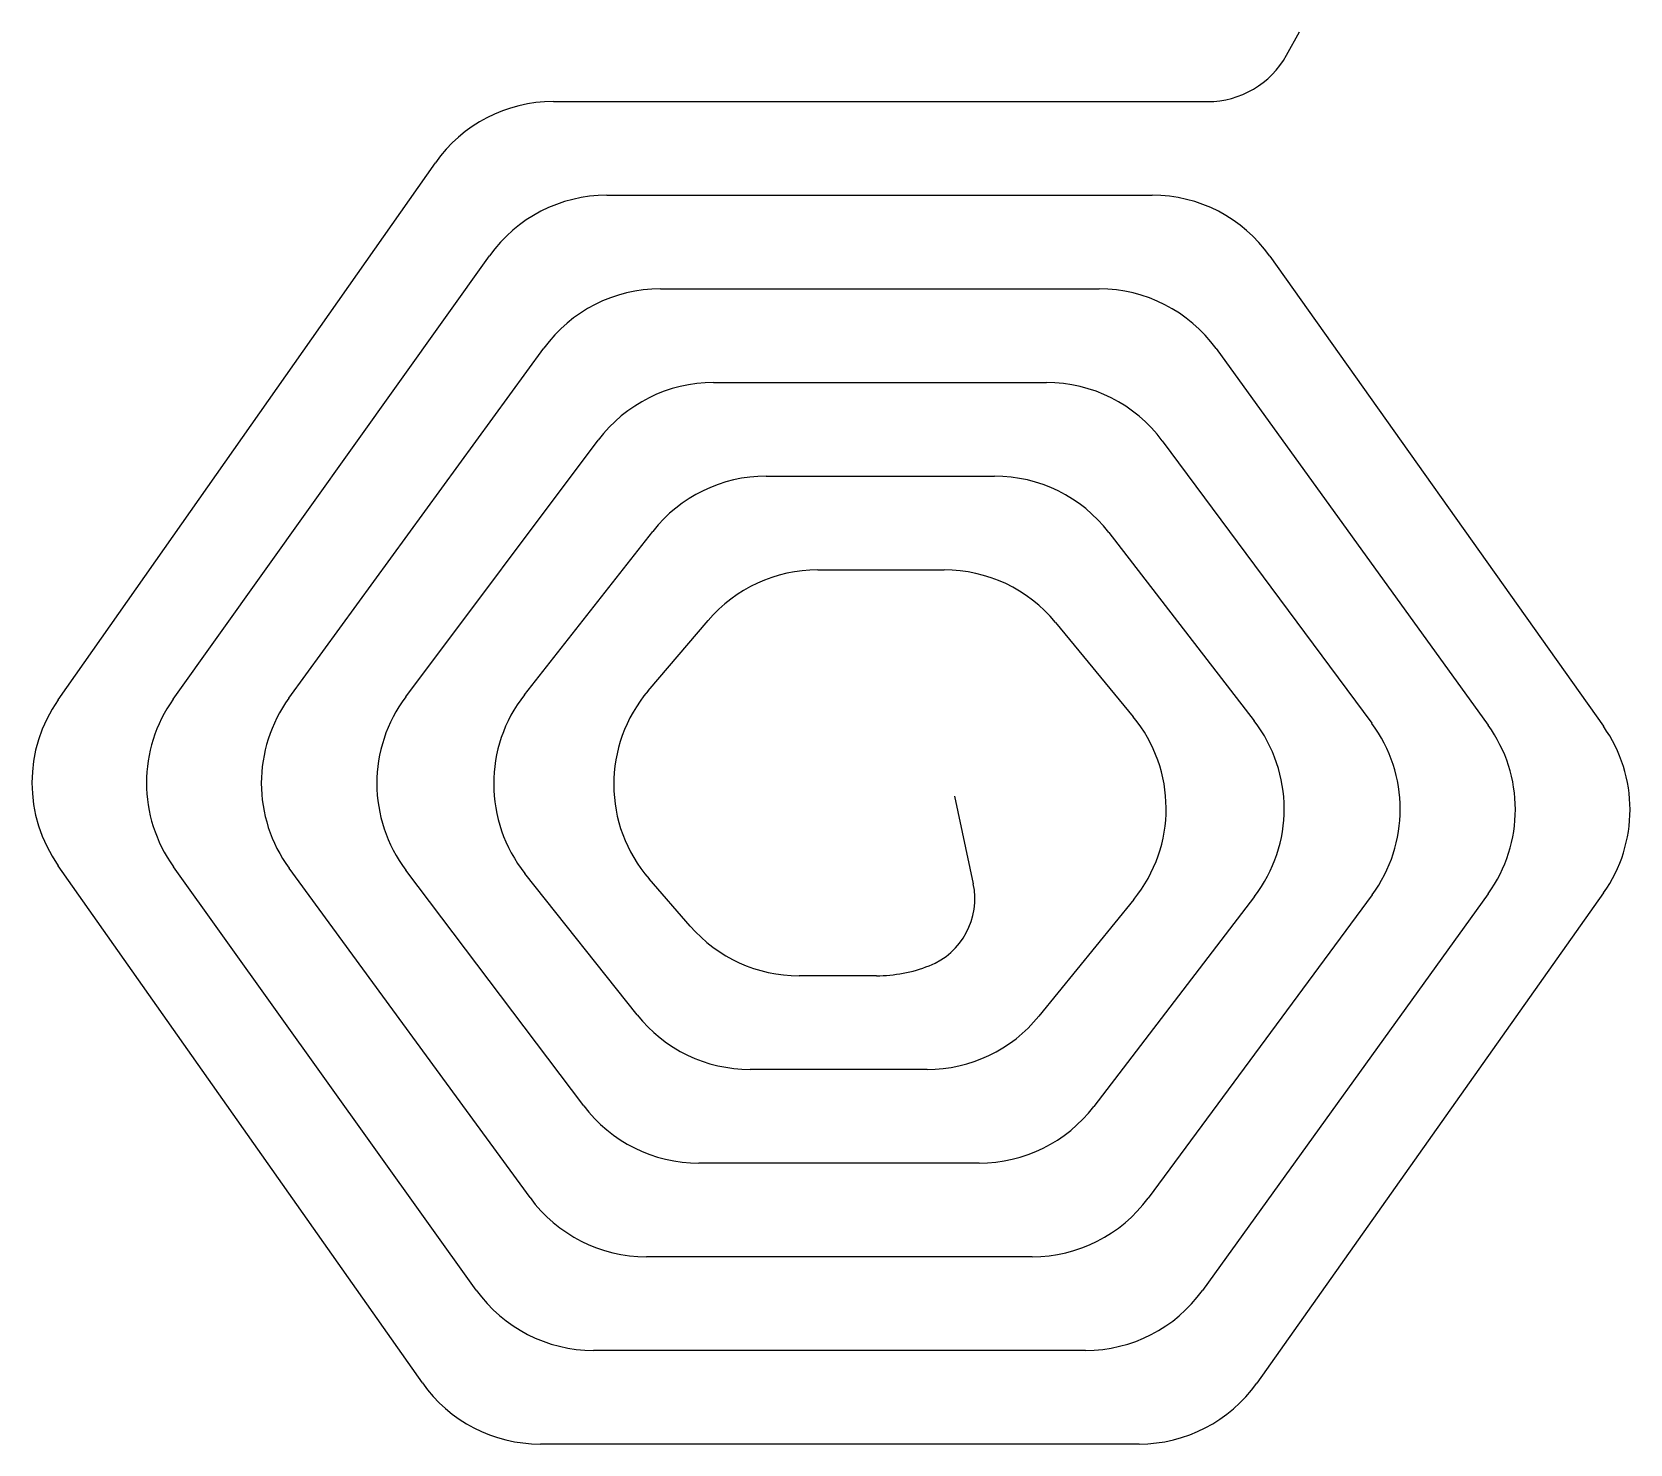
# Model space of a CAD drawing. Extents: x -2.3 to 2.14, y 3.86 to 7.77.
import ezdxf

# ---------------------------------------------------------------- set-up
doc = ezdxf.new("R2010")
doc.units = 0
doc.layers.add('MODELSKETCH_VISIBLE', color=7, linetype='CONTINUOUS')

msp = doc.modelspace()

# ---------------------------------------------------------------- linework, layer by layer
at = {"layer": 'MODELSKETCH_VISIBLE'}
for p, q in [((1.184, 7.7075), (1.22, 7.7722)), ((-0.8492, 7.5791), (0.9655, 7.5791)), ((-2.2226, 5.9197), (-1.1766, 7.409)), ((-0.7006, 7.3193), (0.8115, 7.3193)), ((-1.9034, 5.9215), (-1.0263, 7.1515)), ((1.1378, 7.1507), (2.0629, 5.8462)), ((-0.5524, 7.0595), (0.6643, 7.0595)), ((-1.5826, 5.9241), (-0.8758, 6.8949)), ((0.9885, 6.8937), (1.7429, 5.8496)), ((-0.405, 6.7997), (0.5182, 6.7997)), ((-1.2588, 5.9278), (-0.725, 6.6396)), ((0.8395, 6.6379), (1.4206, 5.8544)), ((-0.259, 6.5399), (0.3742, 6.5399)), ((-0.9294, 5.9338), (-0.5736, 6.3869)), ((0.691, 6.3841), (1.0942, 5.8613)), ((-0.1159, 6.2801), (0.2345, 6.2801)), ((-0.5863, 5.9447), (-0.4204, 6.1395)), ((0.5432, 6.1344), (0.7588, 5.8727)), ((0.3154, 5.4095), (0.264, 5.6522)), ((-1.2125, 4.0249), (-2.2224, 5.4595)), ((-1.0631, 4.2823), (-1.9031, 5.4566)), ((-0.914, 4.5387), (-1.5821, 5.4526)), ((-0.7652, 4.7937), (-1.2581, 5.4469)), ((-0.617, 5.0458), (-0.9282, 5.4381)), ((-0.4697, 5.2918), (-0.5837, 5.4229)), ((0.7606, 5.3661), (0.4974, 5.0422)), ((1.0951, 5.374), (0.6494, 4.7915)), ((1.4212, 5.3786), (0.8005, 4.5373)), ((1.7432, 5.3817), (0.951, 4.2813)), ((2.0632, 5.3838), (1.1014, 4.0242)), ((0.0466, 5.1542), (-0.1678, 5.1542)), ((0.1869, 4.8944), (-0.3036, 4.8944)), ((0.3318, 4.6346), (-0.4459, 4.6346)), ((0.4786, 4.3748), (-0.5911, 4.3748)), ((0.6264, 4.115), (-0.7378, 4.115)), ((0.7749, 3.8552), (-0.8854, 3.8552))]:
    msp.add_line(p, q, dxfattribs=at)
for centre, radius, start, end in [((0.9655, 7.8291), 0.25, 270, 330.8942), ((-0.8492, 7.1791), 0.4, 90, 144.9167), ((-0.7006, 6.9193), 0.4, 90, 144.5057), ((0.8115, 6.9193), 0.4, 35.3439, 90), ((-0.5524, 6.6595), 0.4, 90, 143.945), ((0.6643, 6.6595), 0.4, 35.8467, 90), ((-0.405, 6.3997), 0.4, 90, 143.1346), ((0.5182, 6.3997), 0.4, 36.558, 90), ((-0.259, 6.1399), 0.4, 90, 141.8611), ((0.3742, 6.1399), 0.4, 37.6406, 90), ((-0.1159, 5.8801), 0.4, 90, 139.5719), ((0.2345, 5.8801), 0.4, 39.4863, 90), ((-0.2818, 5.6853), 0.4, 139.5719, 220.9991), ((-1.8953, 5.6898), 0.4, 144.9167, 215.144), ((-1.5777, 5.6893), 0.4, 144.5057, 215.5754), ((-1.2592, 5.6887), 0.4, 143.945, 216.169), ((-0.9388, 5.6878), 0.4, 143.1346, 217.0368), ((-0.6148, 5.6867), 0.4, 141.8611, 218.4253), ((0.4501, 5.6183), 0.4, 320.9065, 39.4863), ((0.7775, 5.6171), 0.4, 322.5774, 37.6406), ((1.0993, 5.6161), 0.4, 323.5804, 36.558), ((1.4186, 5.6154), 0.4, 324.2487, 35.8467), ((1.7366, 5.6148), 0.4, 324.7259, 35.3439), ((0.1197, 5.3681), 0.2, 291.4446, 11.955), ((-0.1678, 5.5542), 0.4, 220.9991, 270), ((0.0466, 5.5542), 0.4, 270, 291.4446), ((-0.3036, 5.2944), 0.4, 218.4253, 270), ((0.1869, 5.2944), 0.4, 270, 320.9065), ((-0.4459, 5.0346), 0.4, 217.0368, 270), ((0.3318, 5.0346), 0.4, 270, 322.5774), ((-0.5911, 4.7748), 0.4, 216.169, 270), ((0.4786, 4.7748), 0.4, 270, 323.5804), ((-0.7378, 4.515), 0.4, 215.5754, 270), ((0.6264, 4.515), 0.4, 270, 324.2487), ((-0.8854, 4.2552), 0.4, 215.144, 270), ((0.7749, 4.2552), 0.4, 270, 324.7259)]:
    msp.add_arc(centre, radius, start, end, dxfattribs=at)

doc.saveas('drawing.dxf')
